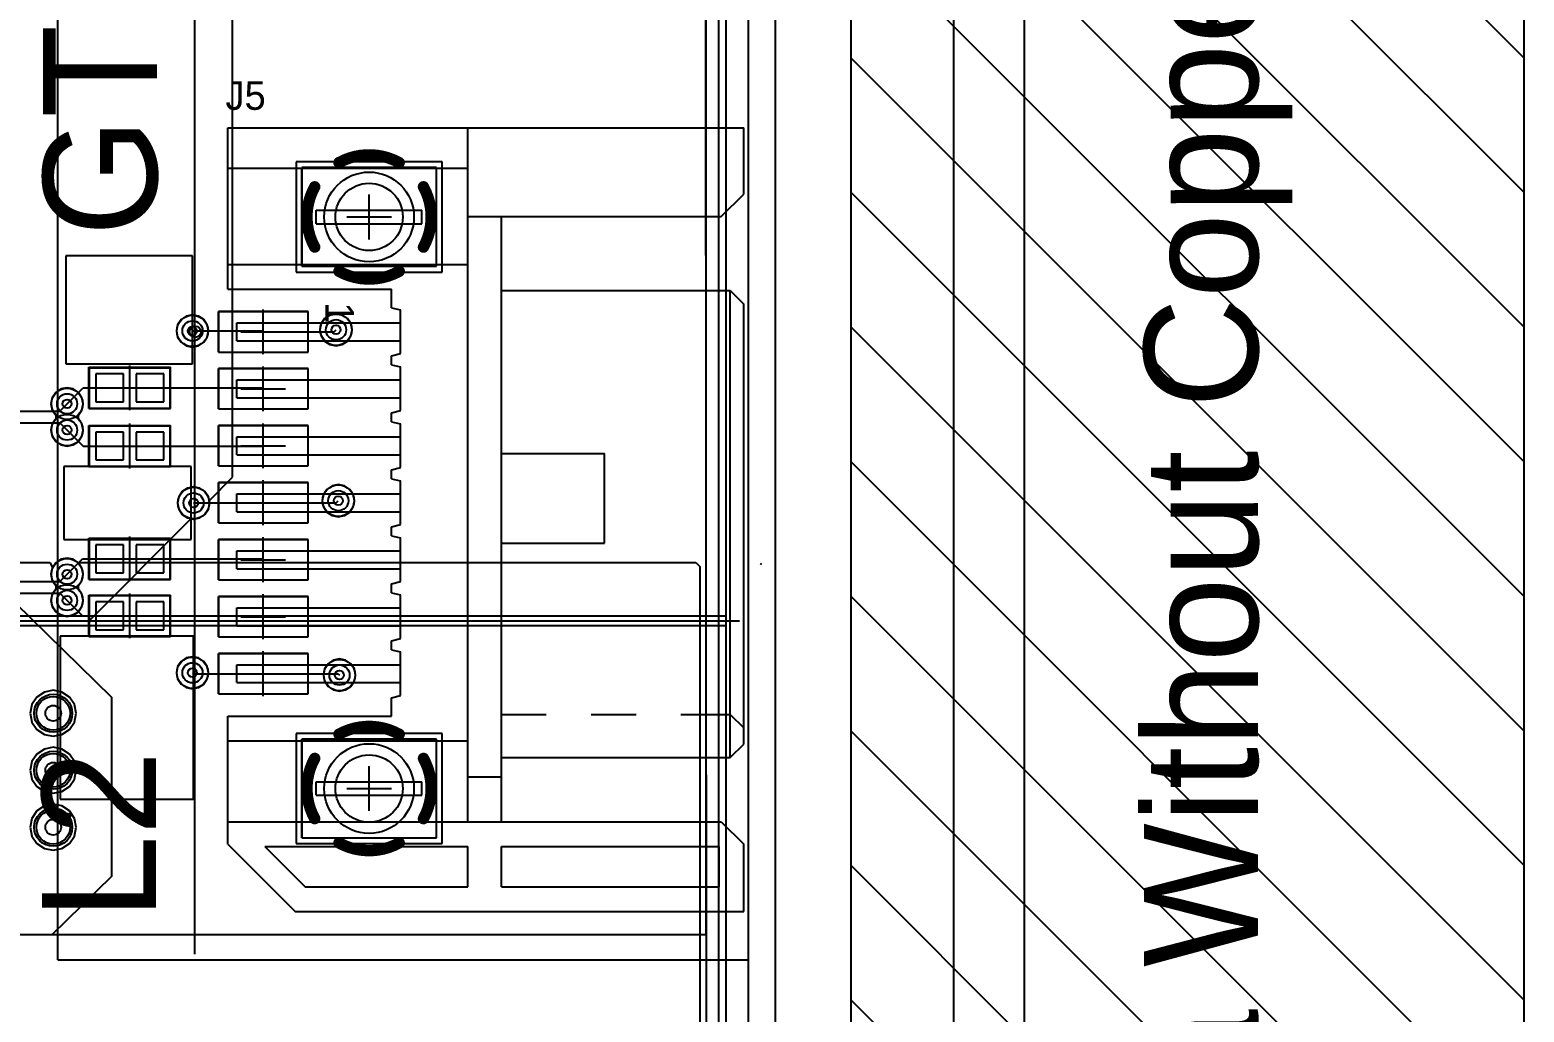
# Model space of a CAD drawing. Extents: x 28 to 300, y 18 to 330.
# Drawn here: x 232.68 to 265.98, y 154.18 to 176.07 of the extents above; entities that cross this region are included whole.
import ezdxf

# ---------------------------------------------------------------- set-up
doc = ezdxf.new("R2010")
doc.units = 0
for name, color, linetype in [('BOTTOMLAYER', 5, 'CONTINUOUS'), ('BOTTOMSOLDER', 6, 'CONTINUOUS'), ('DRILLDRAWING', 1, 'CONTINUOUS'), ('INTERNALPLANE1', 76, 'CONTINUOUS'), ('INTERNALPLANE6', 136, 'CONTINUOUS'), ('KEEPOUTLAYER', 6, 'CONTINUOUS'), ('MECHANICAL1', 6, 'CONTINUOUS'), ('MECHANICAL14', 56, 'CONTINUOUS'), ('MECHANICAL15', 56, 'CONTINUOUS'), ('MECHANICAL8', 56, 'CONTINUOUS'), ('MECHANICAL9', 56, 'CONTINUOUS'), ('MIDLAYER1', 16, 'CONTINUOUS'), ('MIDLAYER3', 90, 'CONTINUOUS'), ('MULTILAYER', 9, 'CONTINUOUS'), ('PADHOLELAYER', 156, 'CONTINUOUS'), ('TOPLAYER', 1, 'CONTINUOUS'), ('TOPOVERLAY', 2, 'CONTINUOUS'), ('TOPPASTE', 8, 'CONTINUOUS'), ('TOPSOLDER', 216, 'CONTINUOUS'), ('VIAHOLELAYER', 16, 'CONTINUOUS')]:
    doc.layers.add(name, color=color, linetype=linetype)

msp = doc.modelspace()

# ---------------------------------------------------------------- linework, layer by layer
at = {"layer": 'BOTTOMLAYER'}
for p, q in [((241.741, 173.002), (238.741, 173.002)), ((238.741, 173.002), (238.741, 170.802)), ((241.741, 170.802), (241.741, 173.002)), ((238.741, 170.802), (241.741, 170.802)), ((227.8, 164.2), (233.126, 164.2)), ((233.126, 164.2), (233.186, 164.088)), ((233.764, 164.193), (233.766, 164.2)), ((233.841, 164.077), (233.764, 164.193)), ((233.766, 164.2), (247.522, 164.2)), ((247.522, 164.2), (247.612, 164.111)), ((233.178, 164.077), (233.151, 163.939)), ((233.151, 163.939), (233.178, 163.802)), ((233.186, 164.088), (233.178, 164.077)), ((233.869, 163.939), (233.841, 164.077)), ((233.841, 163.802), (233.869, 163.939)), ((247.612, 164.111), (247.612, 118.339)), ((233.178, 163.802), (233.256, 163.685)), ((233.256, 163.609), (233.178, 163.492)), ((233.256, 163.685), (233.256, 163.609)), ((233.764, 163.685), (233.841, 163.802)), ((233.764, 163.609), (233.764, 163.685)), ((233.841, 163.492), (233.764, 163.609)), ((233.178, 163.492), (233.151, 163.355)), ((233.151, 163.355), (233.178, 163.218)), ((233.178, 163.218), (233.256, 163.101)), ((233.764, 163.101), (233.841, 163.218)), ((233.869, 163.355), (233.841, 163.492)), ((233.841, 163.218), (233.869, 163.355)), ((233.256, 163.101), (233.372, 163.023)), ((233.372, 163.023), (233.51, 162.996)), ((233.51, 162.996), (233.647, 163.023)), ((233.647, 163.023), (233.764, 163.101)), ((235.972, 161.879), (235.945, 161.742)), ((236.05, 161.996), (235.972, 161.879)), ((236.166, 162.074), (236.05, 161.996)), ((236.304, 162.101), (236.166, 162.074)), ((236.441, 162.074), (236.304, 162.101)), ((236.558, 161.996), (236.441, 162.074)), ((236.635, 161.879), (236.558, 161.996)), ((236.663, 161.742), (236.635, 161.879)), ((239.327, 161.945), (239.249, 161.829)), ((239.443, 162.023), (239.327, 161.945)), ((239.58, 162.05), (239.443, 162.023)), ((239.718, 162.023), (239.58, 162.05)), ((239.834, 161.945), (239.718, 162.023)), ((239.912, 161.829), (239.834, 161.945)), ((235.945, 161.742), (235.972, 161.605)), ((235.972, 161.605), (236.05, 161.488)), ((236.558, 161.488), (236.635, 161.605)), ((236.635, 161.605), (236.663, 161.742)), ((239.249, 161.829), (239.222, 161.691)), ((239.222, 161.691), (239.249, 161.554)), ((239.249, 161.554), (239.327, 161.438)), ((239.834, 161.438), (239.912, 161.554)), ((239.939, 161.691), (239.912, 161.829)), ((239.912, 161.554), (239.939, 161.691)), ((236.05, 161.488), (236.166, 161.411)), ((236.166, 161.411), (236.304, 161.383)), ((236.304, 161.383), (236.441, 161.411)), ((236.441, 161.411), (236.558, 161.488)), ((239.327, 161.438), (239.443, 161.36)), ((239.443, 161.36), (239.58, 161.332)), ((239.58, 161.332), (239.718, 161.36)), ((239.718, 161.36), (239.834, 161.438)), ((241.868, 160.389), (238.614, 160.389)), ((238.614, 160.389), (238.614, 157.935)), ((241.741, 160.262), (238.741, 160.262)), ((238.741, 160.262), (238.741, 158.062)), ((241.741, 158.062), (241.741, 160.262)), ((241.868, 157.935), (241.868, 160.389)), ((238.614, 157.935), (241.868, 157.935)), ((238.741, 158.062), (241.741, 158.062))]:
    msp.add_line(p, q, dxfattribs=at)
for centre, radius in [((236.304, 169.362), 0.225), ((239.504, 169.388), 0.225), ((233.51, 167.737), 0.225), ((233.51, 167.152), 0.225), ((236.329, 165.527), 0.225), ((239.555, 165.578), 0.225), ((233.51, 163.939), 0.225), ((233.51, 163.355), 0.225), ((236.304, 161.742), 0.225), ((239.58, 161.691), 0.225), ((233.2, 160.84), 0.375), ((233.2, 159.57), 0.375), ((233.2, 158.3), 0.375)]:
    msp.add_circle(centre, radius, dxfattribs=at)
at = {"layer": 'BOTTOMSOLDER'}
for p, q in [((241.741, 173.002), (238.741, 173.002)), ((238.741, 173.002), (238.741, 170.802)), ((241.741, 170.802), (241.741, 173.002)), ((238.741, 170.802), (241.741, 170.802)), ((241.741, 160.262), (238.741, 160.262)), ((238.741, 160.262), (238.741, 158.062)), ((241.741, 158.062), (241.741, 160.262)), ((238.741, 158.062), (241.741, 158.062))]:
    msp.add_line(p, q, dxfattribs=at)
at = {"layer": 'DRILLDRAWING'}
for centre, radius in [((240.241, 171.902), 0.75), ((236.304, 169.362), 0.1), ((239.504, 169.388), 0.1), ((233.51, 167.737), 0.1), ((233.51, 167.152), 0.1), ((236.329, 165.527), 0.1), ((239.555, 165.578), 0.1), ((233.51, 163.939), 0.1), ((233.51, 163.355), 0.1), ((236.304, 161.742), 0.1), ((239.58, 161.691), 0.1), ((233.2, 160.84), 0.175), ((240.241, 159.162), 0.75), ((233.2, 159.57), 0.175), ((233.2, 158.3), 0.175)]:
    msp.add_circle(centre, radius, dxfattribs=at)
at = {"layer": 'INTERNALPLANE1'}
for p, q in [((248.7, 97.15), (248.7, 195.549)), ((248.189, 195.039), (248.189, 163.004)), ((248.959, 164.181), (248.984, 164.156)), ((248.189, 163.004), (218.6, 163.004)), ((218.6, 162.9), (248.496, 162.9)), ((218.643, 162.796), (248.189, 162.796)), ((248.189, 162.796), (248.189, 97.66))]:
    msp.add_line(p, q, dxfattribs=at)
for centre, radius in [((240.241, 171.902), 1), ((236.304, 169.362), 0.35), ((239.504, 169.388), 0.35), ((233.51, 167.737), 0.35), ((233.51, 167.152), 0.35), ((236.329, 165.527), 0.35), ((239.555, 165.578), 0.35), ((233.51, 163.939), 0.35), ((233.51, 163.355), 0.35), ((236.304, 161.742), 0.35), ((239.58, 161.691), 0.35), ((233.2, 160.84), 0.425), ((233.2, 159.57), 0.425), ((240.241, 159.162), 1), ((233.2, 158.3), 0.425)]:
    msp.add_circle(centre, radius, dxfattribs=at)
at = {"layer": 'INTERNALPLANE6'}
for p, q in [((248.7, 97.15), (248.7, 195.549)), ((248.189, 195.039), (248.189, 97.66))]:
    msp.add_line(p, q, dxfattribs=at)
at = {"layer": 'INTERNALPLANE6', "const_width": 0.254}
for points in [[(239.569, 173.113, -0.258618), (240.912, 173.113)], [(239.029, 171.231, -0.258618), (239.029, 172.574)], [(241.452, 172.574, -0.258618), (241.452, 171.231)], [(240.912, 170.691, -0.258618), (239.569, 170.691)], [(239.569, 160.373, -0.258618), (240.912, 160.373)], [(239.029, 158.491, -0.258618), (239.029, 159.834)], [(241.452, 159.834, -0.258618), (241.452, 158.491)], [(240.912, 157.951, -0.258618), (239.569, 157.951)]]:
    msp.add_lwpolyline(points, format="xyb", dxfattribs=at)
at = {"layer": 'INTERNALPLANE6', "const_width": 0.127}
for points in [[(239.506, 173.113, 1), (239.633, 173.113, 1)], [(240.849, 173.113, 1), (240.976, 173.113, 1)], [(238.966, 172.574, 1), (239.093, 172.574, 1)], [(241.389, 172.574, 1), (241.516, 172.574, 1)], [(238.966, 171.231, 1), (239.093, 171.231, 1)], [(241.389, 171.231, 1), (241.516, 171.231, 1)], [(239.506, 170.691, 1), (239.633, 170.691, 1)], [(240.849, 170.691, 1), (240.976, 170.691, 1)], [(239.506, 160.373, 1), (239.633, 160.373, 1)], [(240.849, 160.373, 1), (240.976, 160.373, 1)], [(238.966, 159.834, 1), (239.093, 159.834, 1)], [(241.389, 159.834, 1), (241.516, 159.834, 1)], [(238.966, 158.491, 1), (239.093, 158.491, 1)], [(241.389, 158.491, 1), (241.516, 158.491, 1)], [(239.506, 157.951, 1), (239.633, 157.951, 1)], [(240.849, 157.951, 1), (240.976, 157.951, 1)]]:
    msp.add_lwpolyline(points, format="xyb", close=True, dxfattribs=at)
at = {"layer": 'INTERNALPLANE6'}
for centre, radius in [((233.51, 167.737), 0.35), ((233.51, 167.152), 0.35), ((233.51, 163.939), 0.35), ((233.51, 163.355), 0.35), ((233.2, 160.84), 0.425), ((233.2, 159.57), 0.425), ((233.2, 158.3), 0.425)]:
    msp.add_circle(centre, radius, dxfattribs=at)
at = {"layer": 'KEEPOUTLAYER'}
msp.add_line((248.039, 97.785), (248.039, 194.818), dxfattribs=at)
at = {"layer": 'MECHANICAL1'}
msp.add_line((248.7, 97.15), (248.7, 195.549), dxfattribs=at)
at = {"layer": 'MECHANICAL14'}
for p, q in [((237.09, 170.292), (237.09, 173.892)), ((237.09, 173.892), (248.59, 173.892)), ((242.44, 158.422), (242.44, 173.892)), ((248.59, 172.412), (248.59, 173.892)), ((237.09, 172.992), (242.44, 172.992)), ((248.09, 171.912), (248.59, 172.412)), ((239.058, 172.052), (241.416, 172.052)), ((239.058, 171.752), (239.058, 172.052)), ((241.416, 171.752), (241.416, 172.052)), ((242.45, 171.914), (248.09, 171.912)), ((243.19, 158.422), (243.19, 171.912)), ((239.058, 171.752), (241.416, 171.752)), ((237.09, 170.842), (242.44, 170.842)), ((237.09, 170.292), (240.74, 170.292)), ((240.74, 169.877), (240.74, 170.292)), ((243.19, 170.262), (248.29, 170.262)), ((248.29, 170.262), (248.59, 169.962)), ((248.29, 159.852), (248.29, 170.262)), ((240.74, 169.877), (240.94, 169.829)), ((248.59, 160.152), (248.59, 169.962)), ((237.29, 169.142), (237.29, 169.542)), ((237.29, 169.542), (240.94, 169.542)), ((240.94, 168.856), (240.94, 169.829)), ((237.29, 169.142), (240.94, 169.142)), ((240.74, 168.807), (240.94, 168.856)), ((234.007, 167.642), (234.007, 168.542)), ((234.007, 168.542), (235.807, 168.542)), ((235.807, 167.642), (235.807, 168.542)), ((240.74, 168.607), (240.74, 168.807)), ((240.74, 168.607), (240.94, 168.559)), ((240.94, 167.586), (240.94, 168.559)), ((237.29, 167.872), (237.29, 168.272)), ((237.29, 168.272), (240.94, 168.272)), ((237.29, 167.872), (240.94, 167.872)), ((234.007, 167.642), (235.807, 167.642)), ((240.74, 167.537), (240.94, 167.586)), ((240.74, 167.337), (240.74, 167.537)), ((234.007, 166.347), (234.007, 167.247)), ((234.007, 167.247), (235.807, 167.247)), ((235.807, 166.347), (235.807, 167.247)), ((240.74, 167.337), (240.94, 167.289)), ((240.94, 166.316), (240.94, 167.289)), ((237.29, 166.602), (237.29, 167.002)), ((237.29, 167.002), (240.94, 167.002)), ((237.29, 166.602), (240.94, 166.602)), ((243.19, 166.632), (245.49, 166.632)), ((245.49, 164.632), (245.49, 166.632)), ((234.007, 166.347), (235.807, 166.347)), ((240.74, 166.267), (240.94, 166.316)), ((240.74, 166.067), (240.74, 166.267)), ((240.74, 166.067), (240.94, 166.019)), ((240.94, 165.046), (240.94, 166.019)), ((237.29, 165.332), (237.29, 165.732)), ((237.29, 165.732), (240.94, 165.732)), ((237.29, 165.332), (240.94, 165.332)), ((240.74, 164.997), (240.94, 165.046)), ((240.74, 164.797), (240.74, 164.997)), ((234.007, 163.832), (234.007, 164.732)), ((234.007, 164.732), (235.807, 164.732)), ((235.807, 163.832), (235.807, 164.732)), ((240.74, 164.797), (240.94, 164.749)), ((240.94, 163.776), (240.94, 164.749)), ((243.19, 164.632), (245.49, 164.632)), ((237.29, 164.062), (237.29, 164.462)), ((237.29, 164.462), (240.94, 164.462)), ((237.29, 164.062), (240.94, 164.062)), ((234.007, 163.832), (235.807, 163.832)), ((240.74, 163.727), (240.94, 163.776)), ((240.74, 163.527), (240.74, 163.727)), ((240.74, 163.527), (240.94, 163.479)), ((234.007, 162.562), (234.007, 163.462)), ((234.007, 163.462), (235.807, 163.462)), ((235.807, 162.562), (235.807, 163.462)), ((237.29, 162.792), (237.29, 163.192)), ((237.29, 163.192), (240.94, 163.192)), ((240.94, 162.506), (240.94, 163.479)), ((234.007, 162.562), (235.807, 162.562)), ((237.29, 162.792), (240.94, 162.792)), ((240.74, 162.457), (240.94, 162.506)), ((240.74, 162.257), (240.74, 162.457)), ((240.74, 162.257), (240.94, 162.208)), ((240.94, 161.236), (240.94, 162.208)), ((237.29, 161.522), (237.29, 161.922)), ((237.29, 161.922), (240.94, 161.922)), ((237.29, 161.522), (240.94, 161.522)), ((240.74, 161.187), (240.94, 161.236)), ((240.74, 160.772), (240.74, 161.187)), ((237.09, 157.922), (237.09, 160.772)), ((237.09, 160.772), (240.74, 160.772)), ((243.19, 160.813), (244.19, 160.813)), ((245.19, 160.813), (246.19, 160.813)), ((247.19, 160.813), (248.29, 160.813)), ((248.29, 160.813), (248.59, 160.513)), ((237.09, 160.222), (242.44, 160.222)), ((248.29, 159.852), (248.59, 160.152)), ((243.19, 159.852), (248.29, 159.852)), ((239.058, 159.312), (241.416, 159.312)), ((239.058, 159.012), (239.058, 159.312)), ((241.416, 159.012), (241.416, 159.312)), ((242.44, 159.422), (243.19, 159.422)), ((239.058, 159.012), (241.416, 159.012)), ((237.09, 158.422), (248.09, 158.422)), ((248.09, 158.422), (248.59, 157.922)), ((237.09, 157.922), (238.59, 156.422)), ((237.918, 157.872), (238.818, 156.972)), ((237.918, 157.872), (242.44, 157.872)), ((242.44, 156.972), (242.44, 157.872)), ((243.19, 157.872), (248.04, 157.872)), ((243.19, 156.972), (243.19, 157.872)), ((248.04, 156.972), (248.04, 157.872)), ((248.59, 156.422), (248.59, 157.922)), ((238.818, 156.972), (242.44, 156.972)), ((243.19, 156.972), (248.04, 156.972)), ((238.59, 156.422), (248.59, 156.422))]:
    msp.add_line(p, q, dxfattribs=at)
at = {"layer": 'MECHANICAL15'}
for p, q in [((233.997, 167.632), (233.997, 168.552)), ((233.997, 168.552), (235.817, 168.552)), ((234.907, 167.592), (234.907, 168.592)), ((235.817, 167.632), (235.817, 168.552)), ((234.407, 168.092), (235.407, 168.092)), ((233.997, 167.632), (235.817, 167.632)), ((233.997, 166.337), (233.997, 167.257)), ((233.997, 167.257), (235.817, 167.257)), ((234.907, 166.297), (234.907, 167.297)), ((235.817, 166.337), (235.817, 167.257)), ((234.407, 166.797), (235.407, 166.797)), ((233.997, 166.337), (235.817, 166.337)), ((233.997, 163.822), (233.997, 164.742)), ((233.997, 164.742), (235.817, 164.742)), ((234.907, 163.782), (234.907, 164.782)), ((235.817, 163.822), (235.817, 164.742)), ((234.407, 164.282), (235.407, 164.282)), ((233.997, 163.822), (235.817, 163.822)), ((233.997, 162.552), (233.997, 163.472)), ((233.997, 163.472), (235.817, 163.472)), ((234.907, 162.512), (234.907, 163.512)), ((235.817, 162.552), (235.817, 163.472)), ((234.407, 163.012), (235.407, 163.012)), ((233.997, 162.552), (235.817, 162.552))]:
    msp.add_line(p, q, dxfattribs=at)
at = {"layer": 'MECHANICAL8'}
for p, q in [((253.277, 85.8), (253.277, 195.55)), ((254.852, 85.8), (254.852, 195.55)), ((238.741, 170.802), (238.741, 173.002)), ((238.741, 173.002), (241.741, 173.002)), ((241.741, 170.802), (241.741, 173.002)), ((240.241, 171.902), (240.241, 172.402)), ((239.741, 171.902), (240.241, 171.902)), ((240.241, 171.902), (240.741, 171.902)), ((240.241, 171.402), (240.241, 171.902)), ((238.741, 170.802), (241.741, 170.802)), ((236.881, 168.892), (236.881, 169.792)), ((236.881, 169.792), (238.881, 169.792)), ((237.881, 169.342), (237.881, 169.842)), ((238.881, 168.892), (238.881, 169.792)), ((237.381, 169.342), (237.881, 169.342)), ((237.881, 169.342), (238.381, 169.342)), ((237.881, 168.842), (237.881, 169.342)), ((236.881, 168.892), (238.881, 168.892)), ((236.881, 167.622), (236.881, 168.522)), ((236.881, 168.522), (238.881, 168.522)), ((237.881, 168.072), (237.881, 168.572)), ((238.881, 167.622), (238.881, 168.522)), ((237.381, 168.072), (237.881, 168.072)), ((237.881, 168.072), (238.381, 168.072)), ((237.881, 167.572), (237.881, 168.072)), ((236.881, 167.622), (238.881, 167.622)), ((236.881, 166.352), (236.881, 167.252)), ((236.881, 167.252), (238.881, 167.252)), ((237.881, 166.802), (237.881, 167.302)), ((238.881, 166.352), (238.881, 167.252)), ((237.381, 166.802), (237.881, 166.802)), ((237.881, 166.802), (238.381, 166.802)), ((237.881, 166.302), (237.881, 166.802)), ((236.881, 166.352), (238.881, 166.352)), ((236.881, 165.082), (236.881, 165.982)), ((236.881, 165.982), (238.881, 165.982)), ((237.881, 165.532), (237.881, 166.032)), ((238.881, 165.082), (238.881, 165.982)), ((237.381, 165.532), (237.881, 165.532)), ((237.881, 165.532), (238.381, 165.532)), ((237.881, 165.032), (237.881, 165.532)), ((236.881, 165.082), (238.881, 165.082)), ((236.881, 163.812), (236.881, 164.712)), ((236.881, 164.712), (238.881, 164.712)), ((237.881, 164.262), (237.881, 164.762)), ((238.881, 163.812), (238.881, 164.712)), ((237.381, 164.262), (237.881, 164.262)), ((237.881, 164.262), (238.381, 164.262)), ((237.881, 163.762), (237.881, 164.262)), ((236.881, 163.812), (238.881, 163.812)), ((236.881, 162.542), (236.881, 163.442)), ((236.881, 163.442), (238.881, 163.442)), ((237.881, 162.992), (237.881, 163.492)), ((238.881, 162.542), (238.881, 163.442)), ((237.381, 162.992), (237.881, 162.992)), ((237.881, 162.992), (238.381, 162.992)), ((237.881, 162.492), (237.881, 162.992)), ((236.881, 162.542), (238.881, 162.542)), ((237.881, 161.722), (237.881, 162.222)), ((236.881, 161.272), (236.881, 162.172)), ((236.881, 162.172), (238.881, 162.172)), ((238.881, 161.272), (238.881, 162.172)), ((237.381, 161.722), (237.881, 161.722)), ((237.881, 161.722), (238.381, 161.722)), ((237.881, 161.222), (237.881, 161.722)), ((236.881, 161.272), (238.881, 161.272)), ((238.741, 158.062), (238.741, 160.262)), ((238.741, 160.262), (241.741, 160.262)), ((241.741, 158.062), (241.741, 160.262)), ((240.241, 159.162), (240.241, 159.662)), ((239.741, 159.162), (240.241, 159.162)), ((240.241, 159.162), (240.741, 159.162)), ((240.241, 158.662), (240.241, 159.162)), ((238.741, 158.062), (241.741, 158.062))]:
    msp.add_line(p, q, dxfattribs=at)
for centre in [(240.241, 171.902), (240.241, 159.162)]:
    msp.add_circle(centre, 0.75, dxfattribs=at)
at = {"layer": 'MECHANICAL9'}
for p, q in [((265.984, 83.194), (265.984, 327.118)), ((250.984, 83.194), (250.984, 244.444)), ((249.3, 128.446), (249.3, 196.141)), ((250.984, 190.444), (265.984, 175.444)), ((250.984, 187.444), (265.984, 172.444)), ((250.984, 184.444), (265.984, 169.444)), ((250.984, 181.444), (265.984, 166.444)), ((250.984, 178.444), (265.984, 163.444)), ((250.984, 175.444), (265.984, 160.444)), ((250.984, 172.444), (265.984, 157.444)), ((250.984, 169.444), (265.984, 154.444)), ((250.984, 166.444), (265.984, 151.444)), ((250.984, 163.444), (265.984, 148.444)), ((250.984, 160.444), (265.984, 145.444)), ((250.984, 157.444), (265.984, 142.444)), ((250.984, 154.444), (265.984, 139.444))]:
    msp.add_line(p, q, dxfattribs=at)
at = {"layer": 'MIDLAYER1'}
for p, q in [((247.725, 194.402), (247.75, 153.69)), ((237.2, 166.1), (237.193, 189.2)), ((241.868, 173.129), (238.614, 173.129)), ((238.614, 173.129), (238.614, 170.675)), ((241.741, 173.002), (238.741, 173.002)), ((238.741, 173.002), (238.741, 170.802)), ((241.741, 170.802), (241.741, 173.002)), ((241.868, 170.675), (241.868, 173.129)), ((238.614, 170.675), (241.868, 170.675)), ((238.741, 170.802), (241.741, 170.802)), ((239.173, 169.525), (239.145, 169.388)), ((239.25, 169.641), (239.173, 169.525)), ((239.367, 169.719), (239.25, 169.641)), ((239.504, 169.746), (239.367, 169.719)), ((239.642, 169.719), (239.504, 169.746)), ((239.758, 169.641), (239.642, 169.719)), ((239.836, 169.525), (239.758, 169.641)), ((239.863, 169.388), (239.836, 169.525)), ((239.145, 169.388), (239.173, 169.25)), ((239.173, 169.25), (239.25, 169.134)), ((239.758, 169.134), (239.836, 169.25)), ((239.836, 169.25), (239.863, 169.388)), ((239.25, 169.134), (239.367, 169.056)), ((239.367, 169.056), (239.504, 169.029)), ((239.504, 169.029), (239.642, 169.056)), ((239.642, 169.056), (239.758, 169.134)), ((213.612, 167.571), (233.345, 167.571)), ((233.345, 167.571), (233.51, 167.737)), ((213.718, 167.317), (233.345, 167.317)), ((233.345, 167.317), (233.51, 167.152)), ((236.678, 165.578), (237.2, 166.1)), ((239.418, 165.909), (239.301, 165.831)), ((239.555, 165.936), (239.418, 165.909)), ((239.692, 165.909), (239.555, 165.936)), ((239.809, 165.831), (239.692, 165.909)), ((236.661, 165.389), (236.688, 165.527)), ((236.688, 165.527), (236.678, 165.578)), ((239.223, 165.715), (239.196, 165.578)), ((239.196, 165.578), (239.223, 165.44)), ((239.301, 165.831), (239.223, 165.715)), ((239.887, 165.715), (239.809, 165.831)), ((239.914, 165.578), (239.887, 165.715)), ((239.887, 165.44), (239.914, 165.578)), ((236.329, 165.168), (236.467, 165.195)), ((236.467, 165.195), (236.583, 165.273)), ((236.583, 165.273), (236.661, 165.389)), ((239.223, 165.44), (239.301, 165.324)), ((239.301, 165.324), (239.418, 165.246)), ((239.418, 165.246), (239.555, 165.219)), ((239.555, 165.219), (239.692, 165.246)), ((239.692, 165.246), (239.809, 165.324)), ((239.809, 165.324), (239.887, 165.44)), ((234, 162.9), (236.278, 165.178)), ((236.278, 165.178), (236.329, 165.168)), ((233.345, 163.774), (233.51, 163.939)), ((211.599, 163.774), (233.345, 163.774)), ((211.704, 163.52), (233.345, 163.52)), ((233.345, 163.52), (233.51, 163.355)), ((230.339, 162.9), (234, 162.9)), ((235.972, 161.879), (235.945, 161.742)), ((236.05, 161.996), (235.972, 161.879)), ((236.166, 162.074), (236.05, 161.996)), ((236.304, 162.101), (236.166, 162.074)), ((236.441, 162.074), (236.304, 162.101)), ((236.558, 161.996), (236.441, 162.074)), ((236.635, 161.879), (236.558, 161.996)), ((236.663, 161.742), (236.635, 161.879)), ((239.327, 161.945), (239.249, 161.829)), ((239.443, 162.023), (239.327, 161.945)), ((239.58, 162.05), (239.443, 162.023)), ((239.718, 162.023), (239.58, 162.05)), ((239.834, 161.945), (239.718, 162.023)), ((239.912, 161.829), (239.834, 161.945)), ((235.945, 161.742), (235.972, 161.605)), ((235.972, 161.605), (236.05, 161.488)), ((236.558, 161.488), (236.635, 161.605)), ((236.635, 161.605), (236.663, 161.742)), ((239.249, 161.829), (239.222, 161.691)), ((239.222, 161.691), (239.249, 161.554)), ((239.249, 161.554), (239.327, 161.438)), ((239.834, 161.438), (239.912, 161.554)), ((239.939, 161.691), (239.912, 161.829)), ((239.912, 161.554), (239.939, 161.691)), ((232.838, 161.202), (232.727, 161.036)), ((233.004, 161.313), (232.838, 161.202)), ((233.2, 161.352), (233.004, 161.313)), ((233.396, 161.313), (233.2, 161.352)), ((233.562, 161.202), (233.396, 161.313)), ((233.673, 161.036), (233.562, 161.202)), ((236.05, 161.488), (236.166, 161.411)), ((236.166, 161.411), (236.304, 161.383)), ((236.304, 161.383), (236.441, 161.411)), ((236.441, 161.411), (236.558, 161.488)), ((239.327, 161.438), (239.443, 161.36)), ((239.443, 161.36), (239.58, 161.332)), ((239.58, 161.332), (239.718, 161.36)), ((239.718, 161.36), (239.834, 161.438)), ((232.727, 161.036), (232.688, 160.84)), ((233.712, 160.84), (233.673, 161.036)), ((232.688, 160.84), (232.727, 160.644)), ((232.727, 160.644), (232.838, 160.478)), ((233.562, 160.478), (233.673, 160.644)), ((233.673, 160.644), (233.712, 160.84)), ((232.838, 160.478), (233.004, 160.367)), ((233.004, 160.367), (233.2, 160.328)), ((233.2, 160.328), (233.396, 160.367)), ((233.396, 160.367), (233.562, 160.478)), ((241.868, 160.389), (238.614, 160.389)), ((238.614, 160.389), (238.614, 157.935)), ((241.741, 160.262), (238.741, 160.262)), ((238.741, 160.262), (238.741, 158.062)), ((241.741, 158.062), (241.741, 160.262)), ((241.868, 157.935), (241.868, 160.389)), ((232.838, 159.932), (232.727, 159.766)), ((233.004, 160.043), (232.838, 159.932)), ((233.2, 160.082), (233.004, 160.043)), ((233.396, 160.043), (233.2, 160.082)), ((233.562, 159.932), (233.396, 160.043)), ((233.673, 159.766), (233.562, 159.932)), ((232.727, 159.766), (232.688, 159.57)), ((232.688, 159.57), (232.727, 159.374)), ((233.712, 159.57), (233.673, 159.766)), ((233.673, 159.374), (233.712, 159.57)), ((232.727, 159.374), (232.838, 159.208)), ((232.838, 159.208), (233.004, 159.097)), ((233.396, 159.097), (233.562, 159.208)), ((233.562, 159.208), (233.673, 159.374)), ((233.004, 159.097), (233.2, 159.058)), ((233.2, 159.058), (233.396, 159.097)), ((232.838, 158.662), (232.727, 158.496)), ((233.004, 158.773), (232.838, 158.662)), ((233.2, 158.812), (233.004, 158.773)), ((233.396, 158.773), (233.2, 158.812)), ((233.562, 158.662), (233.396, 158.773)), ((233.673, 158.496), (233.562, 158.662)), ((232.727, 158.496), (232.688, 158.3)), ((232.688, 158.3), (232.727, 158.104)), ((233.712, 158.3), (233.673, 158.496)), ((233.673, 158.104), (233.712, 158.3)), ((232.727, 158.104), (232.838, 157.938)), ((232.838, 157.938), (233.004, 157.827)), ((233.396, 157.827), (233.562, 157.938)), ((233.562, 157.938), (233.673, 158.104)), ((238.614, 157.935), (241.868, 157.935)), ((238.741, 158.062), (241.741, 158.062)), ((233.004, 157.827), (233.2, 157.788)), ((233.2, 157.788), (233.396, 157.827))]:
    msp.add_line(p, q, dxfattribs=at)
for centre, radius in [((236.304, 169.362), 0.225), ((239.504, 169.388), 0.225), ((233.51, 167.737), 0.225), ((233.51, 167.152), 0.225), ((236.329, 165.527), 0.225), ((239.555, 165.578), 0.225), ((233.51, 163.939), 0.225), ((233.51, 163.355), 0.225), ((236.304, 161.742), 0.225), ((239.58, 161.691), 0.225), ((233.2, 160.84), 0.375), ((233.2, 159.57), 0.375), ((233.2, 158.3), 0.375)]:
    msp.add_circle(centre, radius, dxfattribs=at)
at = {"layer": 'MIDLAYER3'}
for p, q in [((247.749, 194.402), (247.749, 155.915)), ((241.868, 173.129), (238.614, 173.129)), ((238.614, 173.129), (238.614, 170.675)), ((241.741, 173.002), (238.741, 173.002)), ((238.741, 173.002), (238.741, 170.802)), ((241.741, 170.802), (241.741, 173.002)), ((241.868, 170.675), (241.868, 173.129)), ((238.614, 170.675), (241.868, 170.675)), ((238.741, 170.802), (241.741, 170.802)), ((236.05, 169.616), (235.972, 169.499)), ((236.166, 169.694), (236.05, 169.616)), ((236.304, 169.721), (236.166, 169.694)), ((236.441, 169.694), (236.304, 169.721)), ((236.558, 169.616), (236.441, 169.694)), ((236.635, 169.499), (236.558, 169.616)), ((239.173, 169.525), (239.145, 169.388)), ((239.25, 169.641), (239.173, 169.525)), ((239.367, 169.719), (239.25, 169.641)), ((239.504, 169.746), (239.367, 169.719)), ((239.642, 169.719), (239.504, 169.746)), ((239.758, 169.641), (239.642, 169.719)), ((239.836, 169.525), (239.758, 169.641)), ((239.863, 169.388), (239.836, 169.525)), ((235.972, 169.499), (235.945, 169.362)), ((235.945, 169.362), (235.972, 169.225)), ((235.972, 169.225), (236.05, 169.108)), ((236.558, 169.108), (236.635, 169.225)), ((236.663, 169.362), (236.635, 169.499)), ((236.635, 169.225), (236.663, 169.362)), ((239.145, 169.388), (239.173, 169.25)), ((239.173, 169.25), (239.25, 169.134)), ((239.758, 169.134), (239.836, 169.25)), ((239.836, 169.25), (239.863, 169.388)), ((236.05, 169.108), (236.166, 169.031)), ((236.166, 169.031), (236.304, 169.003)), ((236.304, 169.003), (236.441, 169.031)), ((236.441, 169.031), (236.558, 169.108)), ((239.25, 169.134), (239.367, 169.056)), ((239.367, 169.056), (239.504, 169.029)), ((239.504, 169.029), (239.642, 169.056)), ((239.642, 169.056), (239.758, 169.134)), ((233.178, 167.874), (233.151, 167.737)), ((233.256, 167.99), (233.178, 167.874)), ((233.372, 168.068), (233.256, 167.99)), ((233.51, 168.095), (233.372, 168.068)), ((233.647, 168.068), (233.51, 168.095)), ((233.764, 167.99), (233.647, 168.068)), ((233.841, 167.874), (233.764, 167.99)), ((233.869, 167.737), (233.841, 167.874)), ((233.151, 167.737), (233.178, 167.599)), ((233.178, 167.599), (233.256, 167.483)), ((233.764, 167.483), (233.841, 167.599)), ((233.841, 167.599), (233.869, 167.737)), ((233.178, 167.29), (233.151, 167.152)), ((233.256, 167.406), (233.178, 167.29)), ((233.256, 167.483), (233.256, 167.406)), ((233.764, 167.406), (233.764, 167.483)), ((233.841, 167.29), (233.764, 167.406)), ((233.869, 167.152), (233.841, 167.29)), ((233.151, 167.152), (233.178, 167.015)), ((233.178, 167.015), (233.256, 166.899)), ((233.256, 166.899), (233.372, 166.821)), ((233.647, 166.821), (233.764, 166.899)), ((233.764, 166.899), (233.841, 167.015)), ((233.841, 167.015), (233.869, 167.152)), ((233.372, 166.821), (233.51, 166.793)), ((233.51, 166.793), (233.647, 166.821)), ((236.192, 165.858), (236.075, 165.78)), ((236.329, 165.886), (236.192, 165.858)), ((236.467, 165.858), (236.329, 165.886)), ((236.583, 165.78), (236.467, 165.858)), ((239.418, 165.909), (239.301, 165.831)), ((239.555, 165.936), (239.418, 165.909)), ((239.692, 165.909), (239.555, 165.936)), ((239.809, 165.831), (239.692, 165.909)), ((235.998, 165.664), (235.97, 165.527)), ((235.97, 165.527), (235.998, 165.389)), ((236.075, 165.78), (235.998, 165.664)), ((236.661, 165.664), (236.583, 165.78)), ((236.688, 165.527), (236.661, 165.664)), ((236.661, 165.389), (236.688, 165.527)), ((239.223, 165.715), (239.196, 165.578)), ((239.196, 165.578), (239.223, 165.44)), ((239.301, 165.831), (239.223, 165.715)), ((239.887, 165.715), (239.809, 165.831)), ((239.914, 165.578), (239.887, 165.715)), ((239.887, 165.44), (239.914, 165.578)), ((235.998, 165.389), (236.075, 165.273)), ((236.075, 165.273), (236.192, 165.195)), ((236.192, 165.195), (236.329, 165.168)), ((236.329, 165.168), (236.467, 165.195)), ((236.467, 165.195), (236.583, 165.273)), ((236.583, 165.273), (236.661, 165.389)), ((239.223, 165.44), (239.301, 165.324)), ((239.301, 165.324), (239.418, 165.246)), ((239.418, 165.246), (239.555, 165.219)), ((239.555, 165.219), (239.692, 165.246)), ((239.692, 165.246), (239.809, 165.324)), ((239.809, 165.324), (239.887, 165.44)), ((233.256, 164.193), (233.178, 164.077)), ((233.372, 164.271), (233.256, 164.193)), ((233.51, 164.298), (233.372, 164.271)), ((233.647, 164.271), (233.51, 164.298)), ((233.764, 164.193), (233.647, 164.271)), ((233.841, 164.077), (233.764, 164.193)), ((233.178, 164.077), (233.151, 163.939)), ((233.151, 163.939), (233.178, 163.802)), ((233.869, 163.939), (233.841, 164.077)), ((233.841, 163.802), (233.869, 163.939)), ((233.178, 163.802), (233.256, 163.685)), ((233.256, 163.609), (233.178, 163.492)), ((233.256, 163.685), (233.256, 163.609)), ((233.764, 163.685), (233.841, 163.802)), ((233.764, 163.609), (233.764, 163.685)), ((233.841, 163.492), (233.764, 163.609)), ((233.178, 163.492), (233.151, 163.355)), ((233.151, 163.355), (233.178, 163.218)), ((233.178, 163.218), (233.256, 163.101)), ((233.764, 163.101), (233.841, 163.218)), ((233.869, 163.355), (233.841, 163.492)), ((233.841, 163.218), (233.869, 163.355)), ((233.256, 163.101), (233.372, 163.023)), ((233.372, 163.023), (233.51, 162.996)), ((233.51, 162.996), (233.647, 163.023)), ((233.647, 163.023), (233.764, 163.101)), ((235.972, 161.879), (235.945, 161.742)), ((236.05, 161.996), (235.972, 161.879)), ((236.166, 162.074), (236.05, 161.996)), ((236.304, 162.101), (236.166, 162.074)), ((236.441, 162.074), (236.304, 162.101)), ((236.558, 161.996), (236.441, 162.074)), ((236.635, 161.879), (236.558, 161.996)), ((236.663, 161.742), (236.635, 161.879)), ((239.327, 161.945), (239.249, 161.829)), ((239.443, 162.023), (239.327, 161.945)), ((239.58, 162.05), (239.443, 162.023)), ((239.718, 162.023), (239.58, 162.05)), ((239.834, 161.945), (239.718, 162.023)), ((239.912, 161.829), (239.834, 161.945)), ((235.945, 161.742), (235.972, 161.605)), ((235.972, 161.605), (236.05, 161.488)), ((236.558, 161.488), (236.635, 161.605)), ((236.635, 161.605), (236.663, 161.742)), ((239.249, 161.829), (239.222, 161.691)), ((239.222, 161.691), (239.249, 161.554)), ((239.249, 161.554), (239.327, 161.438)), ((239.834, 161.438), (239.912, 161.554)), ((239.939, 161.691), (239.912, 161.829)), ((239.912, 161.554), (239.939, 161.691)), ((236.05, 161.488), (236.166, 161.411)), ((236.166, 161.411), (236.304, 161.383)), ((236.304, 161.383), (236.441, 161.411)), ((236.441, 161.411), (236.558, 161.488)), ((239.327, 161.438), (239.443, 161.36)), ((239.443, 161.36), (239.58, 161.332)), ((239.58, 161.332), (239.718, 161.36)), ((239.718, 161.36), (239.834, 161.438)), ((241.868, 160.389), (238.614, 160.389)), ((238.614, 160.389), (238.614, 157.935)), ((241.741, 160.262), (238.741, 160.262)), ((238.741, 160.262), (238.741, 158.062)), ((241.741, 158.062), (241.741, 160.262)), ((241.868, 157.935), (241.868, 160.389)), ((238.614, 157.935), (241.868, 157.935)), ((238.741, 158.062), (241.741, 158.062)), ((247.733, 155.9), (226.817, 155.9)), ((247.749, 155.915), (247.733, 155.9))]:
    msp.add_line(p, q, dxfattribs=at)
for centre, radius in [((236.304, 169.362), 0.225), ((239.504, 169.388), 0.225), ((233.51, 167.737), 0.225), ((233.51, 167.152), 0.225), ((236.329, 165.527), 0.225), ((239.555, 165.578), 0.225), ((233.51, 163.939), 0.225), ((233.51, 163.355), 0.225), ((236.304, 161.742), 0.225), ((239.58, 161.691), 0.225), ((233.2, 160.84), 0.375), ((233.2, 159.57), 0.375), ((233.2, 158.3), 0.375)]:
    msp.add_circle(centre, radius, dxfattribs=at)
at = {"layer": 'MULTILAYER'}
for p, q in [((241.741, 173.002), (238.741, 173.002)), ((238.741, 173.002), (238.741, 170.802)), ((241.741, 170.802), (241.741, 173.002)), ((238.741, 170.802), (241.741, 170.802)), ((241.741, 160.262), (238.741, 160.262)), ((238.741, 160.262), (238.741, 158.062)), ((241.741, 158.062), (241.741, 160.262)), ((238.741, 158.062), (241.741, 158.062))]:
    msp.add_line(p, q, dxfattribs=at)
for centre, radius in [((236.304, 169.362), 0.225), ((239.504, 169.388), 0.225), ((233.51, 167.737), 0.225), ((233.51, 167.152), 0.225), ((236.329, 165.527), 0.225), ((239.555, 165.578), 0.225), ((233.51, 163.939), 0.225), ((233.51, 163.355), 0.225), ((236.304, 161.742), 0.225), ((239.58, 161.691), 0.225), ((233.2, 160.84), 0.375), ((233.2, 159.57), 0.375), ((233.2, 158.3), 0.375)]:
    msp.add_circle(centre, radius, dxfattribs=at)
at = {"layer": 'PADHOLELAYER'}
for centre in [(240.241, 171.902), (240.241, 159.162)]:
    msp.add_circle(centre, 0.75, dxfattribs=at)
at = {"layer": 'TOPLAYER'}
for p, q in [((241.741, 173.002), (238.741, 173.002)), ((238.741, 173.002), (238.741, 170.802)), ((241.741, 170.802), (241.741, 173.002)), ((238.741, 170.802), (241.741, 170.802)), ((238.881, 169.792), (236.881, 169.792)), ((236.881, 169.792), (236.881, 168.892)), ((238.881, 168.892), (238.881, 169.792)), ((236.304, 169.362), (237.861, 169.362)), ((237.861, 169.362), (237.881, 169.342)), ((237.881, 169.342), (239.459, 169.342)), ((239.459, 169.342), (239.504, 169.388)), ((236.881, 168.892), (238.881, 168.892)), ((238.881, 168.522), (236.881, 168.522)), ((236.881, 168.522), (236.881, 167.622)), ((238.881, 167.622), (238.881, 168.522)), ((234.147, 168.402), (234.147, 167.782)), ((234.767, 168.402), (234.147, 168.402)), ((234.767, 167.782), (234.767, 168.402)), ((235.047, 168.402), (235.047, 167.782)), ((235.667, 168.402), (235.047, 168.402)), ((235.667, 167.782), (235.667, 168.402)), ((233.51, 167.737), (233.865, 168.092)), ((233.865, 168.092), (234.457, 168.092)), ((235.357, 168.092), (237.861, 168.092)), ((237.861, 168.092), (237.881, 168.072)), ((234.147, 167.782), (234.767, 167.782)), ((235.047, 167.782), (235.667, 167.782)), ((236.881, 167.622), (238.881, 167.622)), ((238.881, 167.252), (236.881, 167.252)), ((236.881, 167.252), (236.881, 166.352)), ((238.881, 166.352), (238.881, 167.252)), ((233.51, 167.152), (233.865, 166.797)), ((234.147, 167.107), (234.147, 166.487)), ((234.767, 167.107), (234.147, 167.107)), ((234.767, 166.487), (234.767, 167.107)), ((235.047, 167.107), (235.047, 166.487)), ((235.667, 167.107), (235.047, 167.107)), ((235.667, 166.487), (235.667, 167.107)), ((233.865, 166.797), (234.457, 166.797)), ((235.357, 166.797), (237.875, 166.797)), ((237.875, 166.797), (237.881, 166.802)), ((234.147, 166.487), (234.767, 166.487)), ((235.047, 166.487), (235.667, 166.487)), ((236.881, 166.352), (238.881, 166.352)), ((238.881, 165.982), (236.881, 165.982)), ((236.881, 165.982), (236.881, 165.082)), ((238.881, 165.082), (238.881, 165.982)), ((236.329, 165.527), (236.335, 165.532)), ((236.335, 165.532), (237.881, 165.532)), ((237.881, 165.532), (239.51, 165.532)), ((239.51, 165.532), (239.555, 165.578)), ((236.881, 165.082), (238.881, 165.082)), ((234.147, 164.592), (234.147, 163.972)), ((234.767, 164.592), (234.147, 164.592)), ((234.767, 163.972), (234.767, 164.592)), ((235.047, 164.592), (235.047, 163.972)), ((235.667, 164.592), (235.047, 164.592)), ((235.667, 163.972), (235.667, 164.592)), ((238.881, 164.712), (236.881, 164.712)), ((236.881, 164.712), (236.881, 163.812)), ((238.881, 163.812), (238.881, 164.712)), ((233.51, 163.939), (233.853, 164.282)), ((233.853, 164.282), (234.457, 164.282)), ((235.357, 164.282), (237.861, 164.282)), ((237.861, 164.282), (237.881, 164.262)), ((234.147, 163.972), (234.767, 163.972)), ((235.047, 163.972), (235.667, 163.972)), ((236.881, 163.812), (238.881, 163.812)), ((232.349, 163.3), (234.5, 161.2)), ((233.51, 163.355), (233.853, 163.012)), ((234.147, 163.322), (234.147, 162.702)), ((234.767, 163.322), (234.147, 163.322)), ((234.767, 162.702), (234.767, 163.322)), ((235.047, 163.322), (235.047, 162.702)), ((235.667, 163.322), (235.047, 163.322)), ((235.667, 162.702), (235.667, 163.322)), ((238.881, 163.442), (236.881, 163.442)), ((236.881, 163.442), (236.881, 162.542)), ((238.881, 162.542), (238.881, 163.442)), ((233.853, 163.012), (234.457, 163.012)), ((235.357, 163.012), (237.861, 163.012)), ((237.861, 163.012), (237.881, 162.992)), ((234.147, 162.702), (234.767, 162.702)), ((235.047, 162.702), (235.667, 162.702)), ((236.881, 162.542), (238.881, 162.542)), ((238.881, 162.172), (236.881, 162.172)), ((236.881, 162.172), (236.881, 161.272)), ((238.881, 161.272), (238.881, 162.172)), ((236.304, 161.742), (236.324, 161.722)), ((236.324, 161.722), (237.881, 161.722)), ((237.881, 161.722), (239.55, 161.722)), ((239.55, 161.722), (239.58, 161.691)), ((234.5, 161.2), (234.5, 157.2)), ((236.881, 161.272), (238.881, 161.272)), ((241.741, 160.262), (238.741, 160.262)), ((238.741, 160.262), (238.741, 158.062)), ((241.741, 158.062), (241.741, 160.262)), ((238.741, 158.062), (241.741, 158.062)), ((234.5, 157.2), (233.168, 155.9)), ((233.168, 155.9), (226.817, 155.9))]:
    msp.add_line(p, q, dxfattribs=at)
for centre, radius in [((236.304, 169.362), 0.225), ((239.504, 169.388), 0.225), ((233.51, 167.737), 0.225), ((233.51, 167.152), 0.225), ((236.329, 165.527), 0.225), ((239.555, 165.578), 0.225), ((233.51, 163.939), 0.225), ((233.51, 163.355), 0.225), ((236.304, 161.742), 0.225), ((239.58, 161.691), 0.225), ((233.2, 160.84), 0.375), ((233.2, 159.57), 0.375), ((233.2, 158.3), 0.375)]:
    msp.add_circle(centre, radius, dxfattribs=at)
at = {"layer": 'TOPOVERLAY'}
for p, q in [((233.307, 155.341), (233.307, 195.448)), ((236.355, 155.468), (236.355, 195.423)), ((237.09, 170.292), (237.09, 173.892)), ((237.09, 173.892), (248.59, 173.892)), ((242.44, 158.422), (242.44, 173.892)), ((248.59, 172.412), (248.59, 173.892)), ((237.09, 172.992), (238.341, 172.992)), ((242.141, 172.992), (242.44, 172.992)), ((248.09, 171.912), (248.59, 172.412)), ((242.45, 171.914), (248.09, 171.912)), ((243.19, 158.422), (243.19, 171.912)), ((233.484, 171.039), (233.484, 168.626)), ((236.304, 171.039), (233.484, 171.039)), ((236.304, 168.626), (236.304, 171.039)), ((237.09, 170.842), (238.341, 170.842)), ((242.141, 170.842), (242.44, 170.842)), ((237.09, 170.292), (240.74, 170.292)), ((240.74, 169.877), (240.74, 170.292)), ((243.19, 170.262), (248.29, 170.262)), ((248.29, 170.262), (248.59, 169.962)), ((248.29, 159.852), (248.29, 170.262)), ((240.74, 169.877), (240.94, 169.829)), ((248.59, 160.152), (248.59, 169.962)), ((239.281, 169.542), (240.94, 169.542)), ((240.94, 168.856), (240.94, 169.829)), ((239.281, 169.142), (240.94, 169.142)), ((240.74, 168.807), (240.94, 168.856)), ((233.484, 168.626), (236.304, 168.626)), ((240.74, 168.607), (240.74, 168.807)), ((240.74, 168.607), (240.94, 168.559)), ((240.94, 167.586), (240.94, 168.559)), ((239.281, 168.272), (240.94, 168.272)), ((239.281, 167.872), (240.94, 167.872)), ((240.74, 167.537), (240.94, 167.586)), ((240.74, 167.337), (240.74, 167.537)), ((240.74, 167.337), (240.94, 167.289)), ((240.94, 166.316), (240.94, 167.289)), ((239.281, 167.002), (240.94, 167.002)), ((239.281, 166.602), (240.94, 166.602)), ((243.19, 166.632), (245.49, 166.632)), ((245.49, 164.632), (245.49, 166.632)), ((233.434, 166.34), (233.434, 164.714)), ((236.278, 166.34), (233.434, 166.34)), ((236.278, 164.714), (236.278, 166.34)), ((240.74, 166.267), (240.94, 166.316)), ((240.74, 166.067), (240.74, 166.267)), ((240.74, 166.067), (240.94, 166.019)), ((240.94, 165.046), (240.94, 166.019)), ((239.281, 165.732), (240.94, 165.732)), ((239.281, 165.332), (240.94, 165.332)), ((240.74, 164.997), (240.94, 165.046)), ((240.74, 164.797), (240.74, 164.997)), ((233.434, 164.714), (236.278, 164.714)), ((240.74, 164.797), (240.94, 164.749)), ((240.94, 163.776), (240.94, 164.749)), ((243.19, 164.632), (245.49, 164.632)), ((239.281, 164.462), (240.94, 164.462)), ((239.281, 164.062), (240.94, 164.062)), ((240.74, 163.727), (240.94, 163.776)), ((240.74, 163.527), (240.74, 163.727)), ((240.74, 163.527), (240.94, 163.479)), ((239.281, 163.192), (240.94, 163.192)), ((240.94, 162.506), (240.94, 163.479)), ((233.357, 162.555), (233.357, 158.923)), ((236.329, 162.555), (233.357, 162.555)), ((236.329, 158.923), (236.329, 162.555)), ((239.281, 162.792), (240.94, 162.792)), ((240.74, 162.457), (240.94, 162.506)), ((240.74, 162.257), (240.74, 162.457)), ((240.74, 162.257), (240.94, 162.208)), ((240.94, 161.236), (240.94, 162.208)), ((239.281, 161.922), (240.94, 161.922)), ((239.281, 161.522), (240.94, 161.522)), ((240.74, 161.187), (240.94, 161.236)), ((240.74, 160.772), (240.74, 161.187)), ((237.09, 157.922), (237.09, 160.772)), ((237.09, 160.772), (240.74, 160.772)), ((243.19, 160.813), (244.19, 160.813)), ((245.19, 160.813), (246.19, 160.813)), ((247.19, 160.813), (248.29, 160.813)), ((248.29, 160.813), (248.59, 160.513)), ((237.09, 160.222), (238.341, 160.222)), ((242.141, 160.222), (242.44, 160.222)), ((248.29, 159.852), (248.59, 160.152)), ((243.19, 159.852), (248.29, 159.852)), ((242.44, 159.422), (243.19, 159.422)), ((233.357, 158.923), (236.329, 158.923)), ((237.09, 158.422), (238.341, 158.422)), ((242.141, 158.422), (248.09, 158.422)), ((248.09, 158.422), (248.59, 157.922)), ((237.09, 157.922), (238.59, 156.422)), ((237.918, 157.872), (238.818, 156.972)), ((237.918, 157.872), (242.44, 157.872)), ((242.44, 156.972), (242.44, 157.872)), ((243.19, 157.872), (248.04, 157.872)), ((243.19, 156.972), (243.19, 157.872)), ((248.04, 156.972), (248.04, 157.872)), ((248.59, 156.422), (248.59, 157.922)), ((238.818, 156.972), (242.44, 156.972)), ((243.19, 156.972), (248.04, 156.972)), ((238.59, 156.422), (248.59, 156.422)), ((233.307, 155.341), (248.699, 155.341))]:
    msp.add_line(p, q, dxfattribs=at)
msp.add_circle((236.365, 169.342), 0.125, dxfattribs=at)
at = {"layer": 'TOPPASTE'}
for p, q in [((238.881, 169.792), (236.881, 169.792)), ((236.881, 169.792), (236.881, 168.892)), ((238.881, 168.892), (238.881, 169.792)), ((236.881, 168.892), (238.881, 168.892)), ((238.881, 168.522), (236.881, 168.522)), ((236.881, 168.522), (236.881, 167.622)), ((238.881, 167.622), (238.881, 168.522)), ((234.147, 168.402), (234.147, 167.782)), ((234.767, 168.402), (234.147, 168.402)), ((234.767, 167.782), (234.767, 168.402)), ((235.047, 168.402), (235.047, 167.782)), ((235.667, 168.402), (235.047, 168.402)), ((235.667, 167.782), (235.667, 168.402)), ((234.147, 167.782), (234.767, 167.782)), ((235.047, 167.782), (235.667, 167.782)), ((236.881, 167.622), (238.881, 167.622)), ((238.881, 167.252), (236.881, 167.252)), ((236.881, 167.252), (236.881, 166.352)), ((238.881, 166.352), (238.881, 167.252)), ((234.147, 167.107), (234.147, 166.487)), ((234.767, 167.107), (234.147, 167.107)), ((234.767, 166.487), (234.767, 167.107)), ((235.047, 167.107), (235.047, 166.487)), ((235.667, 167.107), (235.047, 167.107)), ((235.667, 166.487), (235.667, 167.107)), ((234.147, 166.487), (234.767, 166.487)), ((235.047, 166.487), (235.667, 166.487)), ((236.881, 166.352), (238.881, 166.352)), ((238.881, 165.982), (236.881, 165.982)), ((236.881, 165.982), (236.881, 165.082)), ((238.881, 165.082), (238.881, 165.982)), ((236.881, 165.082), (238.881, 165.082)), ((234.147, 164.592), (234.147, 163.972)), ((234.767, 164.592), (234.147, 164.592)), ((234.767, 163.972), (234.767, 164.592)), ((235.047, 164.592), (235.047, 163.972)), ((235.667, 164.592), (235.047, 164.592)), ((235.667, 163.972), (235.667, 164.592)), ((238.881, 164.712), (236.881, 164.712)), ((236.881, 164.712), (236.881, 163.812)), ((238.881, 163.812), (238.881, 164.712)), ((234.147, 163.972), (234.767, 163.972)), ((235.047, 163.972), (235.667, 163.972)), ((236.881, 163.812), (238.881, 163.812)), ((234.147, 163.322), (234.147, 162.702)), ((234.767, 163.322), (234.147, 163.322)), ((234.767, 162.702), (234.767, 163.322)), ((235.047, 163.322), (235.047, 162.702)), ((235.667, 163.322), (235.047, 163.322)), ((235.667, 162.702), (235.667, 163.322)), ((238.881, 163.442), (236.881, 163.442)), ((236.881, 163.442), (236.881, 162.542)), ((238.881, 162.542), (238.881, 163.442)), ((234.147, 162.702), (234.767, 162.702)), ((235.047, 162.702), (235.667, 162.702)), ((236.881, 162.542), (238.881, 162.542)), ((238.881, 162.172), (236.881, 162.172)), ((236.881, 162.172), (236.881, 161.272)), ((238.881, 161.272), (238.881, 162.172)), ((236.881, 161.272), (238.881, 161.272))]:
    msp.add_line(p, q, dxfattribs=at)
at = {"layer": 'TOPSOLDER'}
for p, q in [((241.741, 173.002), (238.741, 173.002)), ((238.741, 173.002), (238.741, 170.802)), ((241.741, 170.802), (241.741, 173.002)), ((238.741, 170.802), (241.741, 170.802)), ((238.881, 169.792), (236.881, 169.792)), ((236.881, 169.792), (236.881, 168.892)), ((238.881, 168.892), (238.881, 169.792)), ((236.881, 168.892), (238.881, 168.892)), ((238.881, 168.522), (236.881, 168.522)), ((236.881, 168.522), (236.881, 167.622)), ((238.881, 167.622), (238.881, 168.522)), ((234.147, 168.402), (234.147, 167.782)), ((234.767, 168.402), (234.147, 168.402)), ((234.767, 167.782), (234.767, 168.402)), ((235.047, 168.402), (235.047, 167.782)), ((235.667, 168.402), (235.047, 168.402)), ((235.667, 167.782), (235.667, 168.402)), ((234.147, 167.782), (234.767, 167.782)), ((235.047, 167.782), (235.667, 167.782)), ((236.881, 167.622), (238.881, 167.622)), ((238.881, 167.252), (236.881, 167.252)), ((236.881, 167.252), (236.881, 166.352)), ((238.881, 166.352), (238.881, 167.252)), ((234.147, 167.107), (234.147, 166.487)), ((234.767, 167.107), (234.147, 167.107)), ((234.767, 166.487), (234.767, 167.107)), ((235.047, 167.107), (235.047, 166.487)), ((235.667, 167.107), (235.047, 167.107)), ((235.667, 166.487), (235.667, 167.107)), ((234.147, 166.487), (234.767, 166.487)), ((235.047, 166.487), (235.667, 166.487)), ((236.881, 166.352), (238.881, 166.352)), ((238.881, 165.982), (236.881, 165.982)), ((236.881, 165.982), (236.881, 165.082)), ((238.881, 165.082), (238.881, 165.982)), ((236.881, 165.082), (238.881, 165.082)), ((234.147, 164.592), (234.147, 163.972)), ((234.767, 164.592), (234.147, 164.592)), ((234.767, 163.972), (234.767, 164.592)), ((235.047, 164.592), (235.047, 163.972)), ((235.667, 164.592), (235.047, 164.592)), ((235.667, 163.972), (235.667, 164.592)), ((238.881, 164.712), (236.881, 164.712)), ((236.881, 164.712), (236.881, 163.812)), ((238.881, 163.812), (238.881, 164.712)), ((234.147, 163.972), (234.767, 163.972)), ((235.047, 163.972), (235.667, 163.972)), ((236.881, 163.812), (238.881, 163.812)), ((234.147, 163.322), (234.147, 162.702)), ((234.767, 163.322), (234.147, 163.322)), ((234.767, 162.702), (234.767, 163.322)), ((235.047, 163.322), (235.047, 162.702)), ((235.667, 163.322), (235.047, 163.322)), ((235.667, 162.702), (235.667, 163.322)), ((238.881, 163.442), (236.881, 163.442)), ((236.881, 163.442), (236.881, 162.542)), ((238.881, 162.542), (238.881, 163.442)), ((234.147, 162.702), (234.767, 162.702)), ((235.047, 162.702), (235.667, 162.702)), ((236.881, 162.542), (238.881, 162.542)), ((238.881, 162.172), (236.881, 162.172)), ((236.881, 162.172), (236.881, 161.272)), ((238.881, 161.272), (238.881, 162.172)), ((236.881, 161.272), (238.881, 161.272)), ((241.741, 160.262), (238.741, 160.262)), ((238.741, 160.262), (238.741, 158.062)), ((241.741, 158.062), (241.741, 160.262)), ((238.741, 158.062), (241.741, 158.062))]:
    msp.add_line(p, q, dxfattribs=at)
at = {"layer": 'VIAHOLELAYER'}
for centre, radius in [((236.304, 169.362), 0.1), ((239.504, 169.388), 0.1), ((233.51, 167.737), 0.1), ((233.51, 167.152), 0.1), ((236.329, 165.527), 0.1), ((239.555, 165.578), 0.1), ((233.51, 163.939), 0.1), ((233.51, 163.355), 0.1), ((236.304, 161.742), 0.1), ((239.58, 161.691), 0.1), ((233.2, 160.84), 0.175), ((233.2, 159.57), 0.175), ((233.2, 158.3), 0.175)]:
    msp.add_circle(centre, radius, dxfattribs=at)

# ---------------------------------------------------------------- texts
at = {"layer": 'MECHANICAL9'}
msp.add_text('Area Without Copper and Without Solder Mask - On Both Sides', height=2.54, rotation=90, dxfattribs=at).set_placement((260.053, 147.065))
at = {"layer": 'TOPOVERLAY'}
for s, height, rotation, p in [('GTP Links', 2.54, 90, (235.516, 171.47)), ('1', 0.635, 270, (239.268, 170.002)), ('L2', 2.54, 90, (235.491, 156.23))]:
    msp.add_text(s, height=height, rotation=rotation, dxfattribs=at).set_placement(p)
msp.add_text('J5', height=0.635, dxfattribs=at).set_placement((237.04, 174.29))

doc.saveas('drawing.dxf')
